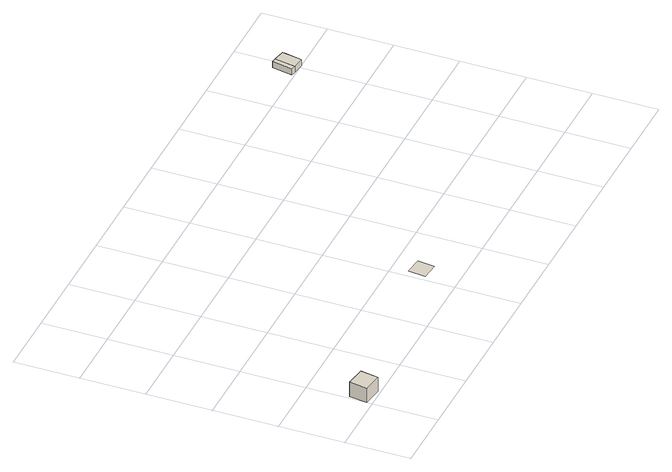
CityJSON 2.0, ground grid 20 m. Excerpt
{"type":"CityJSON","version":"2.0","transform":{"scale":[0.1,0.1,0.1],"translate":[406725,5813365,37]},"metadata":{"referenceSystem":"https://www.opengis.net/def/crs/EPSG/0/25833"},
"CityObjects":{
"building1":{"type":"Building","attributes":{"Gemeindeschluessel":"11000009","BezugspunktDach":"2200","function":"31001_2523","measuredHeight":5.58,"storeysAboveGround":1},"address":[{"country":"Germany","locality":"Berlin","thoroughfareNumber":"12 (1)","thoroughfareName":"Dahlwitzer Landstraße"}],"geometry":[{"type":"Solid","lod":"1","boundaries":[[[[0,1,2,3]],[[4,5,6,7]],[[4,7,3,2]],[[5,4,2,1]],[[6,5,1,0]],[[7,6,0,3]]]]}]},
"building2":{"type":"Building","attributes":{"Gemeindeschluessel":"11000009","BezugspunktDach":"2200","function":"31001_2000","measuredHeight":0.032,"storeysAboveGround":1},"address":[{"country":"Germany","locality":"Berlin","thoroughfareNumber":"12","thoroughfareName":"Dahlwitzer Landstraße"}],"geometry":[{"type":"MultiSurface","lod":"1","boundaries":[[[8,9,10,11]]]}]},
"building3":{"type":"Building","attributes":{"Gemeindeschluessel":"11000009","BezugspunktDach":"2200","function":"51009_1610","measuredHeight":2.13,"storeysAboveGround":0},"address":[{"country":"Germany","locality":"Berlin"}],"geometry":[{"type":"Solid","lod":"1","boundaries":[[[[12,13,14,15]],[[16,17,18,19]],[[16,19,15,14]],[[17,16,14,13]],[[18,17,13,12]],[[19,18,12,15]]]]}]},
"building4":{"type":"Building","attributes":{"Gemeindeschluessel":"11000009","BezugspunktDach":"2200","function":"31001_2000","measuredHeight":2.12,"storeysAboveGround":1},"address":[{"country":"Germany","locality":"Berlin","thoroughfareNumber":"46 (7)","thoroughfareName":"Dahlwitzer Landstraße"}],"geometry":[{"type":"Solid","lod":"1","boundaries":[[[[20,21,22,23,13,12]],[[17,24,25,26,27,18]],[[17,18,12,13]],[[24,17,13,23]],[[25,24,23,22]],[[26,25,22,21]],[[27,26,21,20]],[[18,27,20,12]]]]}]}
},
"vertices":[
[62,8,51],[71,64,51],[10,73,51],[2,17,51],[10,73,2],[71,64,2],[62,8,2],[2,17,2],
[668,90,6],[674,143,6],[620,148,6],[614,95,6],
[1368,802,29],[1380,867,29],[1365,869,29],[1354,805,29],[1365,869,8],[1380,867,8],[1368,802,8],[1354,805,8],
[1404,797,29],[1407,808,29],[1415,854,29],[1416,860,29],[1416,860,8],[1415,854,8],[1407,808,8],[1404,797,8]
]}
